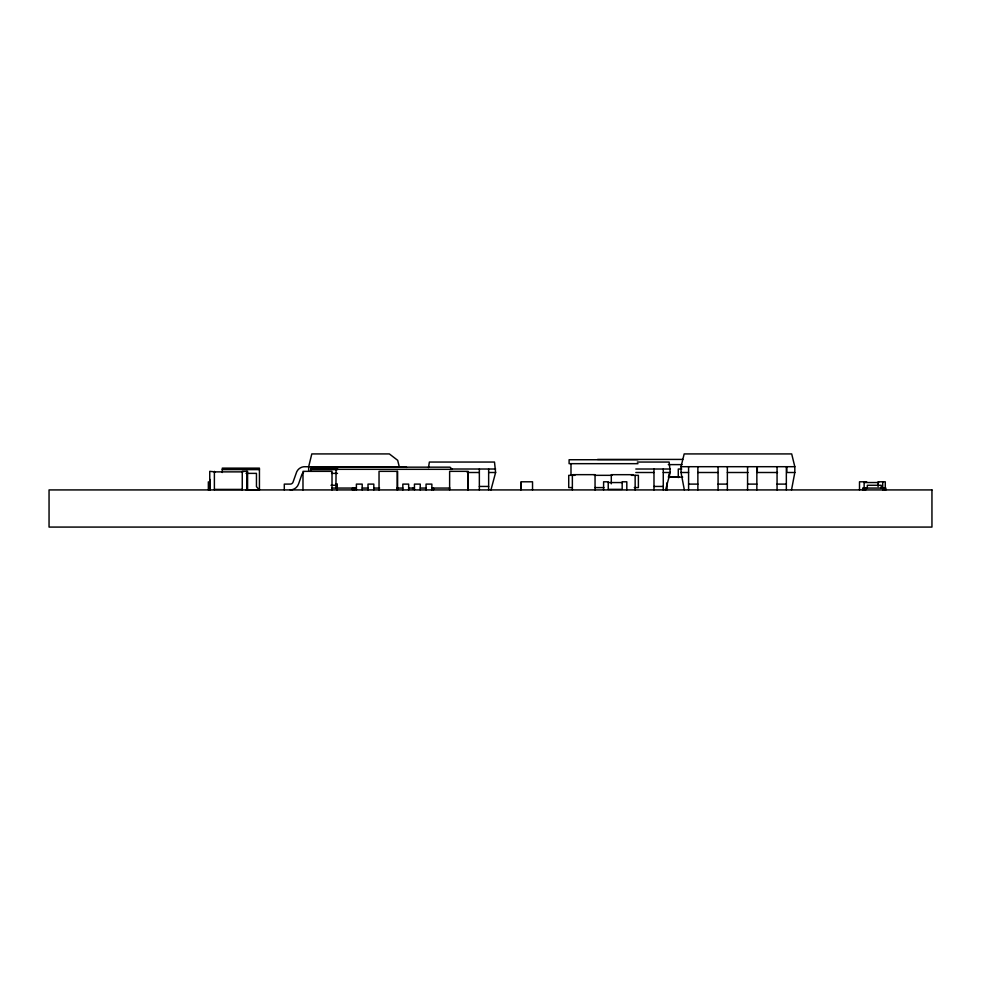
<?xml version="1.0" encoding="UTF-8"?>
<svg xmlns="http://www.w3.org/2000/svg" width="981" height="981" viewBox="0 0 981 981"><rect width="100%" height="100%" fill="white"/><g stroke="black" fill="none" stroke-linecap="round" stroke-linejoin="round"><path stroke-width="1.47" d="M428.489 467.63L429.371 462.051L494.498 462.051L495.613 472.499L490.966 489.924M791.52 489.924L794.818 472.499L794.818 466.698L791.692 453.921L684.174 453.921L681.035 466.698L681.035 472.499L684.346 489.924M665.596 489.924L670.244 472.499L669.128 462.051L637.319 462.051M336.078 469.323L338.237 467.164L450.021 467.164L452.18 469.323L336.078 469.323L335.931 488.06M597.564 459.415L682.751 459.415M637.993 459.733L569.103 459.733L569.103 463.67L637.993 463.67M668.306 464.614L681.979 464.614M681.035 466.698L794.818 466.698M337.513 468.133L310.756 468.133L310.756 471.052M450.573 469.016L495.613 469.016M635.811 469.016L670.244 469.016M681.758 469.028L678.276 469.028L678.276 477.588M222.282 469.605L259.438 469.605M310.756 469.605L337.513 469.605M214.385 471.873L242.957 471.873M468.207 471.873L467.863 489.924M467.238 472.499L479.353 472.499M488.648 472.499L495.613 472.499M635.811 472.499L653.984 472.499M663.266 472.499L670.244 472.499M681.035 472.499L688.588 472.499M697.871 472.499L718.08 472.499M727.362 472.499L748.037 472.499M777.528 472.499L757.32 472.499L757.32 466.698M794.818 472.499L786.811 472.499L786.811 466.698M246.059 473.369L256.458 473.369L256.458 486.662L259.438 489.96L246.059 489.96M331.553 473.369L337.501 473.369M594.425 475.331L612.193 475.331M668.306 476.913L678.95 476.913M668.527 477.146L682.678 477.146M866.701 481.794L859.503 481.794L859.503 489.924M608.232 482.554L622.175 482.554M864.138 482.554L878.645 482.529M336.078 484.111L337.047 484.111M688.588 484.111L697.871 484.111M718.08 484.111L727.362 484.111M747.571 484.111L756.854 484.111M777.062 484.111L786.345 484.111M331.002 485.276L335.931 485.276M479.353 486.441L488.648 486.441M653.984 486.441L663.266 486.441M572.364 487.594L568.722 487.594L568.722 475.331L574.854 475.331L574.854 474.657M595.05 487.594L603.916 487.594M634.29 487.594L638.386 487.594L638.386 475.331L631.482 475.331L631.482 474.681M331.762 488.06L356.397 488.06M362.197 488.06L368.01 488.06M373.81 488.06L379.61 488.06M397.035 488.06L402.835 488.06M408.648 488.06L414.448 488.06M420.248 488.06L426.061 488.06M431.861 488.06L449.923 488.06M214.385 489.409L242.258 489.409M520.923 489.36L521.242 482.554M399.242 466.698L397.673 460.31L389.347 453.921L311.799 453.921L308.672 466.698L308.672 471.052M885.88 489.924L885.88 488.06L862.655 488.06L862.655 489.924M885.279 488.563L885.279 481.794L878.081 481.794L878.081 486.637M884.286 488.06L884.286 489.924M882.716 481.794L882.753 489.924M881.232 488.06L881.232 485.276L867.302 485.276L867.302 488.06M865.72 488.06L865.72 489.924M864.138 481.794L864.138 489.924M786.345 466.698L786.345 489.924M777.062 466.698L777.062 489.924M756.854 466.698L756.854 489.924M747.571 466.698L747.571 489.924M727.362 466.698L727.362 489.924M718.08 466.698L718.08 489.924M697.871 466.698L697.871 489.924M688.588 466.698L688.588 489.924M668.981 474.068L668.981 477.588M667.019 482.824L667.019 489.924M663.266 469.016L663.266 489.924M653.984 469.016L653.984 489.924M635.148 475.331L635.148 489.924M633.297 475.331L633.297 474.681L611.298 474.681L611.298 483.829M626.81 489.924L626.81 481.794L622.175 481.794L622.175 489.36L608.232 489.36L608.232 481.794L603.597 481.794L603.597 489.924M595.05 489.924L595.05 474.657L573.039 474.657L573.039 475.331M572.364 475.331L572.364 489.924M570.991 463.67L570.991 475.331M532.536 489.924L532.536 481.794L520.923 481.794L520.923 489.924M488.648 469.016L488.648 489.924M479.353 469.016L479.353 489.924M468.207 489.924L468.207 471.346L449.629 471.346L449.629 489.924M433.516 488.06L433.516 489.924M431.861 489.924L431.861 484.111L426.061 484.111L426.061 489.924M420.248 489.924L420.248 484.111L414.448 484.111L414.448 489.924M408.648 489.924L408.648 484.111L402.835 484.111L402.835 489.924M397.612 489.924L397.612 471.346L379.034 471.346L379.034 489.924M397.195 471.346L397.195 489.924M373.81 489.924L373.81 484.111L368.01 484.111L368.01 489.924M362.197 489.924L362.197 484.111L356.397 484.111L356.397 489.924M354.742 488.06L354.742 489.924M353.749 488.06L353.749 489.924M353.234 488.06L353.234 489.924M353.074 488.06L353.074 489.924M352.608 488.06L352.608 489.924M352.424 488.06L352.424 489.924M336.937 484.111L336.912 489.924M336.679 484.111L336.728 489.924M332.007 489.924L332.007 471.346L302.982 471.346L302.982 489.924M284.294 489.924L284.294 484.111L290.499 484.087A3.053 3.053 0 0 0 292.951 482.358L296.716 471.8A8.903 8.903 0 0 1 303.852 466.735L404.062 466.735A8.903 8.903 0 0 1 406.698 467.434M259.438 489.96L259.438 468.133L222.282 468.133L222.282 472.511M247.592 489.924L247.592 471.346L242.258 471.346L242.258 489.924M247.138 479.464L247.138 489.924M246.905 471.346L246.905 489.924M215.084 471.873L209.75 471.346L209.75 489.924M214.385 471.346L214.385 489.924M209.983 479.464L209.983 489.924M208.352 481.794L208.352 489.924M303.534 472.756A3.09 3.09 0 0 0 301.854 474.571L298.543 484.025A8.866 8.866 0 0 1 290.192 489.924M414.19 489.188A8.866 8.866 0 0 1 412.609 488.293M931.95 489.924L49.05 489.924L49.05 527.079L931.95 527.079L931.95 489.924"/></g></svg>
